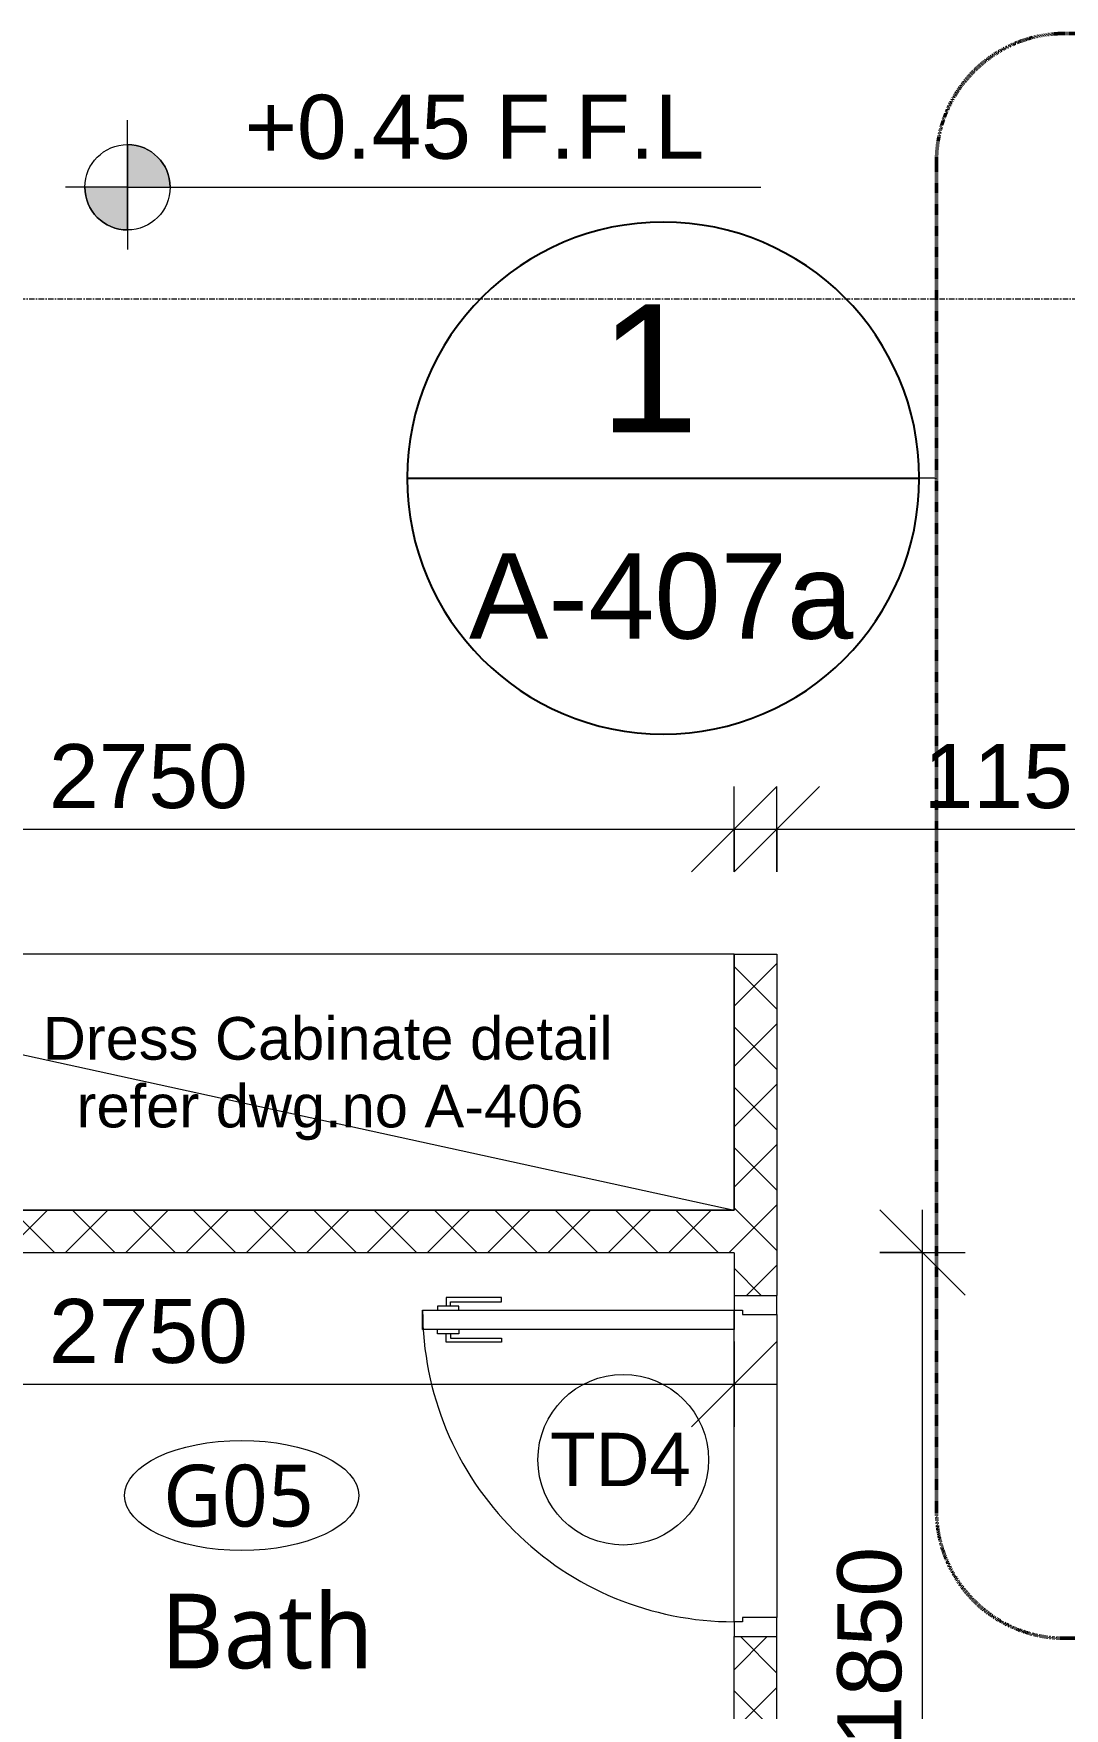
# Model space of a CAD drawing. Header units: millimetres. Extents: x -14329 to 996201, y -409013 to 338495.
# Drawn here: x -5931 to -3514, y 1419 to 5345 of the extents above; entities that cross this region are included whole.
import ezdxf

# ---------------------------------------------------------------- set-up
doc = ezdxf.new("R2010")
doc.units = ezdxf.units.MM
doc.linetypes.add('Callout Boundary', pattern=[2.38125, 1.190625, -1.190625])
doc.linetypes.add('Grid Line', pattern=[22.225, 12.7, -3.175, 3.175, -3.175])
for name, color, linetype, lineweight in [('A-ANNO-DIMS', 211, 'Continuous', 9), ('A-ANNO-DIMS-100', 211, 'Continuous', 9), ('A-ANNO-NOTE', 131, 'Continuous', 9), ('A-ANNO-SYMB', 150, 'Continuous', 9), ('A-AREA-IDEN', 2, 'Continuous', 9), ('A-DETL-GENF', 92, 'Continuous', 9), ('A-DOOR', 31, 'Continuous', 9), ('A-DOOR-IDEN', 31, 'Continuous', 18), ('A-WALL', 113, 'Continuous', 9), ('A-WALL-PATT', 111, 'Continuous', 18), ('G-ANNO-TEXT', 231, 'Continuous', 9), ('S-GRID', 1, 'Continuous', 9)]:
    doc.layers.add(name, color=color, linetype=linetype, lineweight=lineweight)
doc.styles.add('Arial_1', font='arial.ttf', dxfattribs={"height": 150})
doc.styles.add('Arial_3', font='arial.ttf', dxfattribs={"height": 200})
doc.styles.add('Arial_4', font='arial.ttf', dxfattribs={"height": 125})
doc.styles.add('Arial_5', font='arial.ttf', dxfattribs={"height": 300})
doc.styles.add('Arial_9', font='arial.ttf', dxfattribs={"height": 100})
doc.styles.add('Lucida Sans Unicode_1', font='l_10646.ttf', dxfattribs={"height": 175})
doc.styles.add('Lucida Sans Unicode_2', font='l_10646.ttf', dxfattribs={"height": 145})
doc.dimstyles.new('100', dxfattribs={"dimscale": 304.8, "dimtxt": 153.03891, "dimasz": 0.656168, "dimexe": 0.328084, "dimexo": 0.0625, "dimgap": 0.016404, "dimtad": 1, "dimdec": 0, "dimzin": 0, "dimdsep": 46, "dimtxsty": 'Arial_1', "dimblk1": 'OBLIQUE', "dimblk2": 'OBLIQUE', "dimsah": 1, "dimcen": 0.09, "dimdle": 0.328084, "dimazin": 0, "dimtfac": 1, "dimtdec": 4, "dimtix": 1, "dimtmove": 0, "dimatfit": 3, "dimfxl": 0.328084, "dimfxlon": 1, "dimtvp": 1, "dimtolj": 1, "dimtzin": 0, "dimarcsym": 2})
pattern_1 = [(45, (0, 0), (-70.7107, 70.7107), []), (135, (0, 0), (-70.7107, -70.7107), [])]

# ---------------------------------------------------------------- blocks, each defined once
blk = doc.blocks.new('Single_Flush_Door_-_Modern_12229 - TD4-882576-Ground Floor Lvl')
at = {"layer": 'A-DOOR', "lineweight": 18}
for p, q in [((-355, 50), (-400, 50)), ((-355, -30), (-355, 50)), ((400, 50), (355, 50)), ((355, 50), (355, -30)), ((-365, -50), (-365, -30)), ((-365, -30), (-355, -30)), ((355, -30), (365, -30)), ((365, -30), (365, -50)), ((-400, -50), (-365, -50)), ((365, -50), (400, -50))]:
    blk.add_line(p, q, dxfattribs=at)
at = {"layer": 'A-DOOR'}
for p, q in [((-365, -780), (-365, -50)), ((-365, -50), (-320, -50)), ((-320, -50), (-320, -780)), ((-395, -595), (-395, -725)), ((-385, -595), (-395, -595)), ((-385, -715), (-385, -595)), ((-300, -595), (-290, -595)), ((-300, -715), (-300, -595)), ((-290, -595), (-290, -725)), ((-375, -695), (-375, -745)), ((-365, -695), (-375, -695)), ((-320, -695), (-310, -695)), ((-310, -695), (-310, -745)), ((-395, -725), (-375, -725)), ((-375, -715), (-385, -715)), ((-375, -745), (-365, -745)), ((-310, -745), (-320, -745)), ((-310, -715), (-300, -715)), ((-290, -725), (-310, -725)), ((-320, -780), (-365, -780))]:
    blk.add_line(p, q, dxfattribs=at)
blk.add_arc((-365, -50), 730, 270, 0, dxfattribs=at)
blk = doc.blocks.new('WARDROBE-2d - WARDROBE-2d-380634-Ground Floor Lvl')
at = {"layer": 'A-DETL-GENF'}
for p, q in [((-480, 0), (2270, 0)), ((-480, 0), (-480, -600)), ((2270, -600), (-480, 0)), ((2270, -600), (2270, 0)), ((-480, -600), (2270, -600))]:
    blk.add_line(p, q, dxfattribs=at)
blk = doc.blocks.new('ROOM-TAG-FINISHES1 - ROOM-TAG-FINISHES-403001-Ground Floor Lvl')
at = {"layer": 'A-AREA-IDEN'}
blk.add_ellipse((5.187, 0.849), major_axis=(-2.746, 0), ratio=0.469831, dxfattribs=at)
blk = doc.blocks.new('DIMBLOCK14-Ground Floor Lvl')
at = {"layer": 'A-ANNO-DIMS-100', "transparency": 16777216}
for p, q in [((-4188.9, 3479.5), (-4088.9, 3579.5)), ((-4188.9, 3379.5), (-4188.9, 3579.5)), ((-3038.9, 3479.5), (-2938.9, 3579.5)), ((-3038.9, 3579.5), (-3038.9, 3379.5)), ((-3038.9, 3479.5), (-3038.9, 3579.5)), ((-4288.9, 3479.5), (-2938.9, 3479.5)), ((-4188.9, 3479.5), (-4288.9, 3379.5)), ((-4188.9, 3479.5), (-4188.9, 3379.5)), ((-3038.9, 3479.5), (-3138.9, 3379.5))]:
    blk.add_line(p, q, dxfattribs=at)
at = {"layer": 'A-ANNO-DIMS-100', "color": 0, "transparency": 16777216, "insert": (-3844.6, 3679.2), "char_height": 150, "width": 553.765, "attachment_point": 1, "line_spacing_factor": 0.941778, "style": 'Arial_1'}
blk.add_mtext('1150', dxfattribs=at)
blk = doc.blocks.new('_Oblique')
at = {"color": 0, "linetype": 'ByBlock', "lineweight": -2}
blk.add_line((-0.5, -0.5), (0.5, 0.5), dxfattribs=at)
blk = doc.blocks.new('BEL-DOOR TAG - BEL-DOOR TAG-559591-Ground Floor Lvl')
at = {"layer": 'A-DOOR-IDEN'}
blk.add_circle((-0.464, 0.805), 2, dxfattribs=at)
blk = doc.blocks.new('DIMBLOCK30-Ground Floor Lvl')
at = {"layer": 'A-ANNO-DIMS-100', "transparency": 16777216}
for p, q in [((-3847.2, 2487.2), (-3947.2, 2587.2)), ((-3847.2, 537.2), (-3847.2, 2587.2)), ((-3947.2, 2487.2), (-3747.2, 2487.2)), ((-3847.2, 2487.2), (-3947.2, 2487.2)), ((-3847.2, 2487.2), (-3747.2, 2387.2)), ((-3847.2, 637.2), (-3947.2, 737.2)), ((-3947.2, 637.2), (-3747.2, 637.2)), ((-3847.2, 637.2), (-3947.2, 637.2)), ((-3847.2, 637.2), (-3747.2, 537.2))]:
    blk.add_line(p, q, dxfattribs=at)
at = {"layer": 'A-ANNO-DIMS-100', "color": 0, "transparency": 16777216, "insert": (-4046.9, 1331.4), "char_height": 150, "width": 553.765, "attachment_point": 1, "rotation": 90, "line_spacing_factor": 0.941778, "style": 'Arial_1'}
blk.add_mtext('1850', dxfattribs=at)
blk = doc.blocks.new('DIMBLOCK31-Ground Floor Lvl')
at = {"layer": 'A-ANNO-DIMS-100', "transparency": 16777216}
for p, q in [((-7038.9, 2179), (-6938.9, 2279)), ((-7038.9, 2279), (-7038.9, 2079)), ((-7038.9, 2179), (-7038.9, 2279)), ((-4288.9, 2179), (-4188.9, 2279)), ((-4288.9, 2279), (-4288.9, 2079)), ((-4288.9, 2179), (-4288.9, 2279)), ((-7138.9, 2179), (-4188.9, 2179)), ((-7038.9, 2179), (-7138.9, 2079)), ((-4288.9, 2179), (-4388.9, 2079))]:
    blk.add_line(p, q, dxfattribs=at)
at = {"layer": 'A-ANNO-DIMS-100', "color": 0, "transparency": 16777216, "insert": (-5894.6, 2378.7), "char_height": 150, "width": 553.765, "attachment_point": 1, "line_spacing_factor": 0.941778, "style": 'Arial_1'}
blk.add_mtext('2750', dxfattribs=at)
blk = doc.blocks.new('DIMBLOCK128-Ground Floor Lvl')
at = {"layer": 'A-ANNO-DIMS-100', "transparency": 16777216}
for p, q in [((-7038.9, 3479.5), (-6938.9, 3579.5)), ((-7038.9, 3579.5), (-7038.9, 3379.5)), ((-7038.9, 3479.5), (-7038.9, 3579.5)), ((-4288.9, 3479.5), (-4188.9, 3579.5)), ((-4288.9, 3379.5), (-4288.9, 3579.5)), ((-7138.9, 3479.5), (-4188.9, 3479.5)), ((-7038.9, 3479.5), (-7138.9, 3379.5)), ((-4288.9, 3479.5), (-4388.9, 3379.5)), ((-4288.9, 3479.5), (-4288.9, 3379.5))]:
    blk.add_line(p, q, dxfattribs=at)
at = {"layer": 'A-ANNO-DIMS-100', "color": 0, "transparency": 16777216, "insert": (-5894.6, 3679.2), "char_height": 150, "width": 553.765, "attachment_point": 1, "line_spacing_factor": 0.941778, "style": 'Arial_1'}
blk.add_mtext('2750', dxfattribs=at)
blk = doc.blocks.new('Floor Plan - M_Callout-628330-Ground Floor Lvl')
at = {"layer": 'A-ANNO-SYMB', "lineweight": 25}
blk.add_line((-6, 0), (6, 0), dxfattribs=at)
for start, end in [(360, 180), (180, 360)]:
    blk.add_arc((0, 0), 6, start, end, dxfattribs=at)
blk = doc.blocks.new('125-lvl - BEL-LVL-1026112-Ground Floor Lvl')
at = {"layer": 'A-ANNO-NOTE'}
h = blk.add_hatch(color=256, dxfattribs=at)
edge = h.paths.add_edge_path()
edge.add_line((0, 0), (0, 1))
edge.add_arc((0, 0), 1, 0, 90, ccw=False)
edge.add_line((1, 0), (0, 0))
h = blk.add_hatch(color=256, dxfattribs=at)
edge = h.paths.add_edge_path()
edge.add_line((0, 0), (0, -1))
edge.add_arc((0, 0), 1, 180, 270, ccw=False)
edge.add_line((-1, 0), (0, 0))
for p, q in [((0, 0), (0, 1.576)), ((0, 1), (0, 0)), ((0, 0), (-1.454, 0)), ((0, 0), (-1, 0)), ((0, 0), (2.778, 0)), ((0, 0), (0, -1.457)), ((0, -1), (0, 0)), ((0, 0), (1, 0)), ((2.778, 0), (14.847, 0))]:
    blk.add_line(p, q, dxfattribs=at)
blk.add_circle((0, 0), 1, dxfattribs=at)
for start, end in [(0, 90), (180, 270)]:
    blk.add_arc((0, 0), 1, start, end, dxfattribs=at)

msp = doc.modelspace()

# ---------------------------------------------------------------- hatches: boundary and pattern name
at = {"layer": 'A-WALL-PATT', "lineweight": 9}
h = msp.add_hatch(dxfattribs=at)
h.set_pattern_fill('FP_3', color=256, style=0, pattern_type=2)
h.set_pattern_definition(pattern_1)
h.paths.add_polyline_path([(-4188.853, 637.17), (-4188.853, 1587.17), (-4288.853, 1587.17), (-4288.853, 637.17)])
h.paths.add_polyline_path([(-4188.853, 2387.17), (-4188.853, 3187.17), (-4288.853, 3187.17), (-4288.853, 2387.17)])
h = msp.add_hatch(dxfattribs=at)
h.set_pattern_fill('FP_3', color=256, style=0, pattern_type=2)
h.set_pattern_definition(pattern_1)
h.paths.add_polyline_path([(-4339.896, 2487.17), (-4288.853, 2487.17), (-4288.853, 2587.17), (-7038.853, 2587.17), (-7038.853, 2487.17), (-4748.047, 2487.17)])

# ---------------------------------------------------------------- linework, layer by layer
at = {"layer": 'A-ANNO-SYMB', "linetype": 'Callout Boundary', "lineweight": 50}
for p, q in [((-1184.416, 5344.771), (-3514.321, 5344.771)), ((-3814.321, 5044.771), (-3814.321, 1883.349)), ((-3514.321, 1583.349), (-1184.416, 1583.349))]:
    msp.add_line(p, q, dxfattribs=at)
at = {"layer": 'A-ANNO-SYMB'}
msp.add_line((-3814.321, 4302.688), (-3854.851, 4302.688), dxfattribs=at)
at = {"layer": 'A-ANNO-SYMB', "linetype": 'Callout Boundary', "lineweight": 50}
for centre, start, end in [((-3514.321, 5044.771), 90, 180), ((-3514.321, 1883.349), 180, 270)]:
    msp.add_arc(centre, 300, start, end, dxfattribs=at)
at = {"layer": 'A-WALL', "lineweight": 18}
for p, q in [((-4288.853, 3187.17), (-4288.853, 2587.17)), ((-4288.853, 3187.17), (-4188.853, 3187.17)), ((-4188.853, 3187.17), (-4188.853, 2387.17)), ((-7038.853, 2587.17), (-4288.853, 2587.17)), ((-4288.853, 2487.17), (-7038.853, 2487.17)), ((-4288.853, 2487.17), (-4288.853, 2387.17)), ((-4288.853, 2387.17), (-4188.853, 2387.17)), ((-4288.853, 637.17), (-4288.853, 1587.17)), ((-4288.853, 1587.17), (-4188.853, 1587.17)), ((-4188.853, 637.17), (-4188.853, 1587.17))]:
    msp.add_line(p, q, dxfattribs=at)
at = {"layer": 'A-WALL'}
for p, q in [((-4288.853, 1622.17), (-4288.853, 2352.17)), ((-4188.853, 2342.17), (-4188.853, 1632.17))]:
    msp.add_line(p, q, dxfattribs=at)
at = {"layer": 'S-GRID', "linetype": 'Grid Line'}
msp.add_line((7895.601, 4722.17), (-11133.357, 4722.17), dxfattribs=at)

# ---------------------------------------------------------------- block references
at = {"layer": 'A-ANNO-NOTE', "xscale": 100, "yscale": 100, "zscale": 100}
msp.add_blockref('125-lvl - BEL-LVL-1026112-Ground Floor Lvl', (-5710.577, 4984.384), dxfattribs=at)
at = {"layer": 'A-ANNO-SYMB', "lineweight": 25, "xscale": 99.99999999999993, "yscale": 99.99999999999993, "zscale": 99.99999999999993}
msp.add_blockref('Floor Plan - M_Callout-628330-Ground Floor Lvl', (-4454.851, 4302.688), dxfattribs=at)
at = {"layer": 'A-AREA-IDEN', "xscale": 99.99999999999993, "yscale": 99.99999999999993, "zscale": 99.99999999999993}
msp.add_blockref('ROOM-TAG-FINISHES1 - ROOM-TAG-FINISHES-403001-Ground Floor Lvl', (-5961.571, 1833.231), dxfattribs=at)
at = {"layer": 'A-DETL-GENF', "rotation": 180}
msp.add_blockref('WARDROBE-2d - WARDROBE-2d-380634-Ground Floor Lvl', (-4768.853, 2587.17), dxfattribs=at)
at = {"layer": 'A-DOOR', "rotation": 269.9999999999999}
msp.add_blockref('Single_Flush_Door_-_Modern_12229 - TD4-882576-Ground Floor Lvl', (-4238.853, 1987.17), dxfattribs=at)
at = {"layer": 'A-DOOR-IDEN', "xscale": 99.99999999999993, "yscale": 99.99999999999993, "zscale": 99.99999999999993}
msp.add_blockref('BEL-DOOR TAG - BEL-DOOR TAG-559591-Ground Floor Lvl', (-4502.15, 1921.346), dxfattribs=at)

# ---------------------------------------------------------------- texts
at = {"layer": 'A-ANNO-NOTE', "insert": (-5435.818, 5201.253), "char_height": 150, "width": 1338.81813, "attachment_point": 1, "style": 'Arial_1'}
msp.add_mtext('+0.45 F.F.L', dxfattribs=at)
at = {"layer": 'A-ANNO-SYMB', "attachment_point": 1}
for s, insert, char_height, width, style in [('1', (-4604.701, 4710.23), 300, 288.6075, 'Arial_5'), ('A-407a', (-4910.256, 4126.301), 200, 1114.34562, 'Arial_3')]:
    msp.add_mtext(s, dxfattribs=dict(at, insert=insert, char_height=char_height, width=width, style=style))
at = {"layer": 'A-AREA-IDEN', "attachment_point": 1}
for s, insert, char_height, width, style in [('G05', (-5627.147, 1990.173), 145, 456.96187, 'Lucida Sans Unicode_2'), ('Bath', (-5633.181, 1687.923), 175, 625.31625, 'Lucida Sans Unicode_1')]:
    msp.add_mtext(s, dxfattribs=dict(at, insert=insert, char_height=char_height, width=width, style=style))
at = {"layer": 'A-DOOR-IDEN', "lineweight": 9, "insert": (-4719.902, 2064.955), "char_height": 125, "width": 408.86062, "attachment_point": 1, "style": 'Arial_4'}
msp.add_mtext('TD4', dxfattribs=at)
at = {"layer": 'G-ANNO-TEXT', "color": 7, "char_height": 100, "attachment_point": 1, "style": 'Arial_9'}
for s, insert, width in [('Dress Cabinate detail ', (-5909.135, 3039.487), 1667.51), ('refer dwg.no A-406', (-5829.76, 2880.737), 1427.00375)]:
    msp.add_mtext(s, dxfattribs=dict(at, insert=insert, width=width))

# ---------------------------------------------------------------- dimensions: what is measured, and where the dimension line sits
at = {"layer": 'A-ANNO-DIMS'}
for base, p1, p2, override, picture, middle in [((-4288.853, 3479.502), (-7038.853, 3579.502), (-4288.853, 3379.502), {"dimpost": '<>', "dimfxl": 2757.263336}, 'DIMBLOCK128-Ground Floor Lvl', (-5663.853, 3561.088)), ((-3038.853, 3479.502), (-4188.853, 3379.502), (-3038.853, 3579.502), {"dimpost": '<>', "dimfxl": 1167.261555}, 'DIMBLOCK14-Ground Floor Lvl', (-3613.853, 3561.088)), ((-4288.853, 2178.975), (-7038.853, 2278.975), (-4288.853, 2278.975), {"dimpost": '<>', "dimfxl": 2750.000201}, 'DIMBLOCK31-Ground Floor Lvl', (-5663.853, 2260.56))]:
    dim = msp.add_linear_dim(base=base, p1=p1, p2=p2, dimstyle='100', override=override, dxfattribs=at)
    dim.commit()
    dim.dimension.update_dxf_attribs({"geometry": picture, "text_midpoint": middle})
dim = msp.add_linear_dim(base=(-3847.177, 2487.17), p1=(-3947.177, 637.17), p2=(-3947.177, 2487.17), angle=90, dimstyle='100', override={"dimpost": '<>', "dimfxl": 1850}, dxfattribs=at)
dim.commit()
dim.dimension.update_dxf_attribs({"geometry": 'DIMBLOCK30-Ground Floor Lvl', "text_midpoint": (-3928.763, 1562.17)})

doc.saveas('drawing.dxf')
